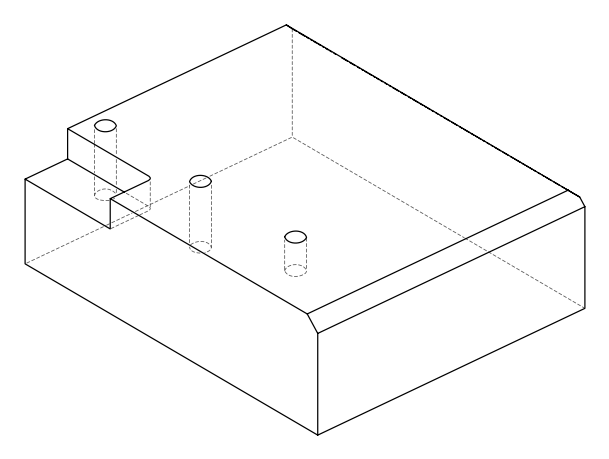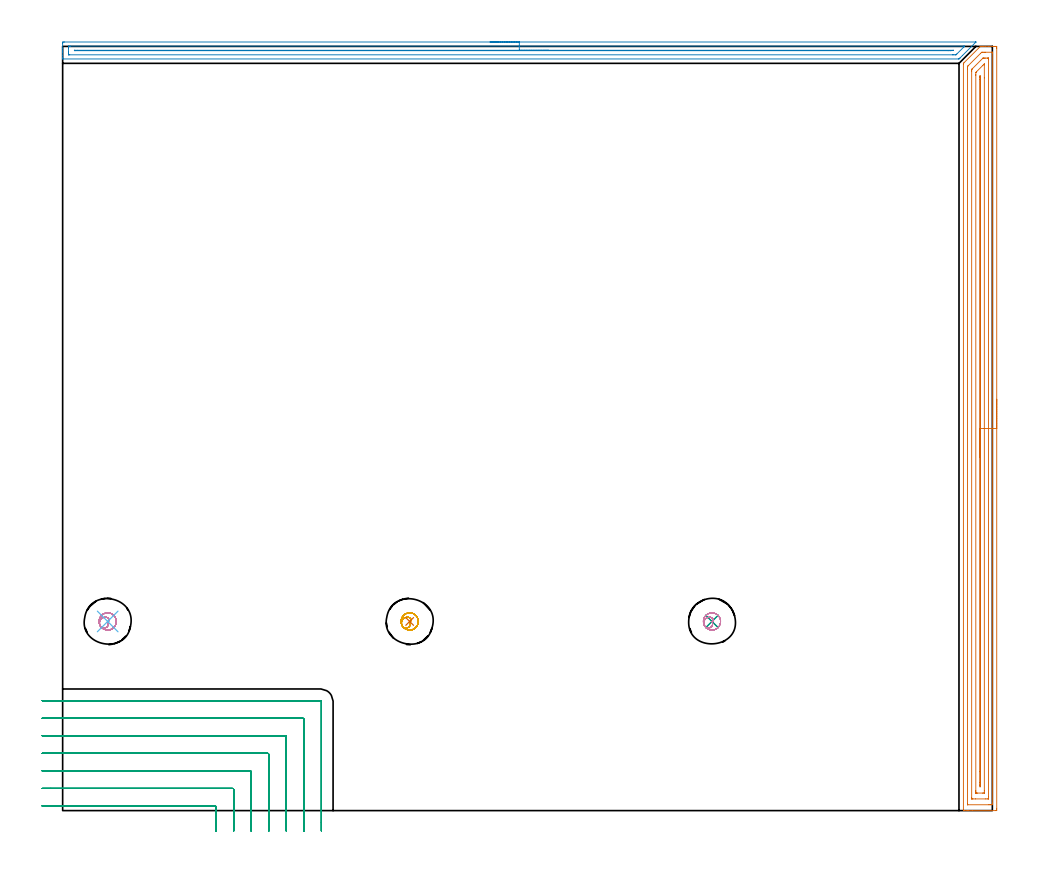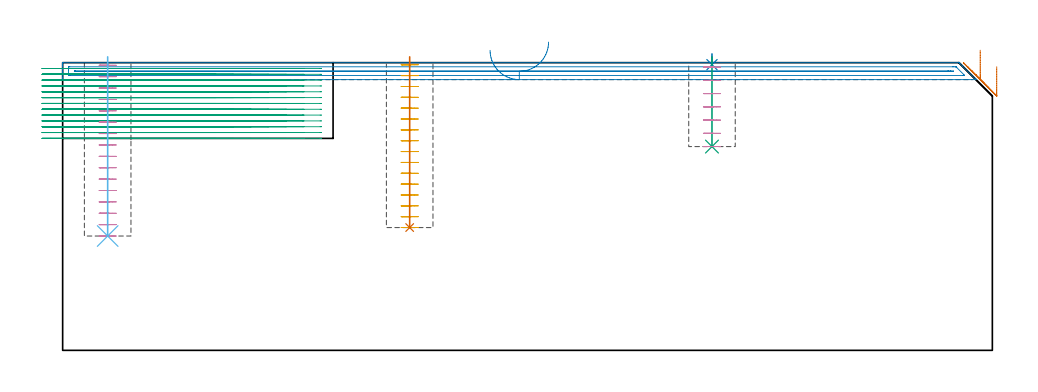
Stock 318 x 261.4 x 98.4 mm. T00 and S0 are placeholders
(PLAN: 10 operations, 6 tool changes, 44.7 min)
(1 AREA_MILL | FG_CHAMFER_SURFACE | UGT0205_001 | 10.55 min | 16991 mm3)
(2 AREA_MILL_1 | FG_CHAMFER_SURFACE_1 | UGT0205_001 | 7.57 min | 5192 mm3)
(3 MILL_CORNER_NOTCH_RECTANGULAR | CORNER_NOTCH_RECTANGULAR | NXT0201_009 | Follow Part, ap 2, ae 75% | 21.19 min | 99566 mm3)
(4 MILL_BLIND_HOLE_FROM_SOLID_MATERIAL | STEP1POCKET | NXT0201_010 | Spiral | 1.93 min | 11771 mm3)
(5 MILL_BLIND_HOLE_FROM_SOLID_MATERIAL_1 | STEP1POCKET_1 | NXT0201_010 | Spiral | 1.93 min | 11193 mm3)
(6 BORE_BLIND_HOLE | STEP1POCKET | UGT0332_074 | 0.25 min | 0 mm3)
(7 BORE_BLIND_HOLE_1 | STEP1POCKET_1 | UGT0332_074 | 0.24 min | 0 mm3)
(8 SPOT_DRILL | STEP1POCKET_2 | NXT0321_9005460120000 | 0.03 min | 4 mm3)
(9 DRILL_BLIND_HOLE_INTO_CENTER | STEP1POCKET_2 | NXT0301_128 | 0.12 min | 3114 mm3)
(10 MILL_ROUGH_BLIND_HOLE_CONTOUR | STEP1POCKET_2 | NXT0201_010 | Spiral | 0.85 min | 2580 mm3)
(TOOL UGT0205_001 | Chamfer Mill 20 x 3 x 45 deg. | D20 FL50 Z2)
(TOOL NXT0201_009 | ENDMILL 8mm [2P460-0800-NA 1630] | D8 FL26 Z6)
(TOOL NXT0201_010 | ENDMILL 10mm [2P460-1000-NA 1630] | D10 FL30 Z6)
(TOOL UGT0332_074 | 15.8 mm Rough Boring Bar | D15.8)
(TOOL NXT0321_9005460120000 | NC Spot Drill, 142deg, 12mm, Carbide, Uncoated | D12 PA142 FL30 Z2)
(TOOL NXT0301_128 | Carbide Drill 12mm [861.1-1200-036A1-GP GC34] | D12 PA150 FL37.4 Z2)
(OP 1 AREA_MILL)
G17 G21 G94 G90
T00 M6
G54
G17 G0 G90 X319.5 Y140.7 S1061 M3
G43 Z108.4 H0
Z97.
G94 G1 Y140.662 Z96.128 F250.
Y140.548 Z95.264
Y140.359 Z94.412
Y140.097 Z93.58
Y139.763 Z92.774
Y139.36 Z92.
Y138.892 Z91.264
Y138.36 Z90.572
Y137.771 Z89.929
Y137.128 Z89.34
Y136.436 Z88.809
Y135.7 Z88.34
Y134.926 Z87.937
Y134.12 Z87.603
Y133.288 Z87.341
Y132.437 Z87.152
Y131.572 Z87.038
Y130.7 Z87.
X319.499 Y0.627 Z87.001
X319.496 Y0.2 Z87.002
X319.492 Y0.01 Z87.006
X319.077 Y0. Z87.421
X311.162 Z95.333
X309.756 Z96.74
X309.403 Z97.092
X308.44 Z98.059
X308.268 Y0.002 Z98.224
X308.102 Y0.01 Z98.389
X308.1 Y0.18 Z98.4
Y255.409
X308.103 Y255.595 Z98.389
X308.256 Y255.756 Z98.244
X313.8 Y261.3 Z92.698
X313.892 Y261.39 Z92.603
X314.034 Y261.399 Z92.463
X314.208 Y261.4 Z92.287
X314.507 Z91.992
X314.852 Z91.648
X315.559 Z90.937
X316.792 Z89.705
X318.197 Z88.299
X318.814 Z87.682
X319.077 Y261.397 Z87.42
X319.491 Y261.39 Z87.005
X319.496 Y261.2 Z87.002
X319.499 Y260.773 Z87.001
X319.5 Y130.7 Z87.
X318.086 Z88.414
X318.085 Y2.529 Z88.415
X318.084 Y2.415 Z88.416
X318.079 Y2.034 Z88.421
X317.716 Y2.009 Z88.784
X317.318 Y2.004 Z89.182
X316.846 Y2. Z89.654
X309.6 Y2.001 Z96.9
X309.566 Y2.002 Z96.934
X309.53 Y2.006 Z96.97
X309.522 Y2.01 Z96.978
X309.519 Y2.016 Z96.981
X309.517 Y2.046 Z96.983
X309.514 Y2.301 Z96.986
Y2.415
Y253.621
X309.517 Y254.4 Z96.983
X309.519 Y254.515 Z96.981
X309.521 Y254.559 Z96.979
X309.56 Y254.602 Z96.94
X309.632 Y254.679 Z96.868
X309.741 Y254.79 Z96.759
X309.877 Y254.927 Z96.623
X313.936 Y258.985 Z92.564
X314.316 Y259.355 Z92.184
X314.375 Y259.39 Z92.125
X314.476 Y259.393 Z92.024
X314.679 Y259.397 Z91.821
X315.151 Y259.4 Z91.349
X315.559 Z90.941
X317.789 Z88.711
X318. Z88.5
X318.034 Y259.398 Z88.466
X318.07 Y259.394 Z88.43
X318.078 Y259.39 Z88.422
X318.081 Y259.384 Z88.419
X318.083 Y259.354 Z88.417
X318.085 Y259.099 Z88.415
X318.086 Y258.985 Z88.414
Y130.7
X316.672 Z89.828
X316.671 Y4.86 Z89.829
X316.67 Y4.203 Z89.83
X316.668 Y4.084 Z89.832
X316.665 Y4.027 Z89.835
X316.661 Y4.009 Z89.839
X316.633 Y4.005 Z89.867
X316.438 Y4.002 Z90.062
X315.758 Y4. Z90.742
X312.24 Z94.26
X311.361 Z95.139
X311.162 Y4.003 Z95.338
X310.963 Y4.008 Z95.537
X310.94 Y4.01 Z95.56
X310.935 Y4.022 Z95.565
X310.932 Y4.061 Z95.568
X310.929 Y4.124 Z95.571
Y4.203
X310.928 Y4.44 Z95.572
X310.929 Y252.964 Z95.571
X310.933 Y253.293 Z95.567
X310.936 Y253.456 Z95.565
X310.944 Y253.533 Z95.556
X311.023 Y253.621 Z95.477
X311.092 Y253.692 Z95.408
X311.162 Y253.763 Z95.338
X314.638 Y257.239 Z91.862
X314.679 Y257.278 Z91.821
X314.772 Y257.361 Z91.728
X314.809 Y257.39 Z91.691
X314.85 Y257.393 Z91.65
X315.019 Y257.397 Z91.481
X315.36 Y257.4 Z91.14
X315.559 Z90.941
X316.239 Z90.261
X316.438 Y257.398 Z90.062
X316.637 Y257.392 Z89.863
X316.66 Y257.39 Z89.84
X316.665 Y257.378 Z89.835
X316.668 Y257.339 Z89.832
X316.67 Y257.276 Z89.83
X316.671 Y257.197 Z89.829
Y256.96
X316.672 Y130.7 Z89.828
X315.257 Z91.243
Y6.885
X315.256 Y6.298 Z91.244
X315.253 Y6.102 Z91.247
X315.25 Y6.032 Z91.25
X315.245 Y6.009 Z91.255
X315.223 Y6.008 Z91.277
X315.114 Y6.004 Z91.386
X314.679 Y6. Z91.821
X312.921 Z93.579
X312.485 Y6.003 Z94.015
X312.379 Y6.007 Z94.121
X312.356 Y6.01 Z94.144
X312.349 Y6.02 Z94.151
X312.347 Y6.058 Z94.153
X312.345 Y6.144 Z94.155
X312.343 Y6.578 Z94.157
Y6.885
Y251.527
X312.344 Y251.834 Z94.156
X312.349 Y252.414 Z94.151
X312.351 Y252.491 Z94.149
X312.399 Y252.541 Z94.101
X312.577 Y252.728 Z93.923
X314.679 Y254.831 Z91.821
X314.967 Y255.117 Z91.533
X315.119 Y255.265 Z91.381
X315.222 Y255.361 Z91.278
X315.248 Y255.383 Z91.252
X315.251 Y255.34 Z91.249
X315.254 Y255.251 Z91.246
X315.256 Y255.113 Z91.244
X315.257 Y250.646 Z91.243
Y130.7
X313.843 Z92.657
Y9.567
X313.842 Y8.673 Z92.658
X313.841 Y8.631 Z92.659
X313.8 Y8.103 Z92.7
X313.76 Y8.673 Z92.74
X313.758 Y8.715 Z92.742
X313.757 Y9.567 Z92.743
Y13.324
Y250.046
X313.758 Y250.94 Z92.742
X313.76 Y250.98 Z92.74
X313.8 Y251.416 Z92.7
X313.84 Y250.94 Z92.66
X313.842 Y250.897 Z92.658
X313.843 Y250.046 Z92.657
Y130.7
Y129.828 Z92.695
Y128.964 Z92.809
Y128.112 Z92.998
Y127.28 Z93.26
Y126.474 Z93.594
Y125.7 Z93.997
Y124.964 Z94.465
Y124.272 Z94.996
Y123.629 Z95.586
Y123.04 Z96.229
Y122.509 Z96.921
Y122.04 Z97.657
Y121.637 Z98.431
Y121.303 Z99.237
Y121.041 Z100.069
Y120.852 Z100.92
Y120.738 Z101.785
Y120.7 Z102.657
G0 Z108.4
M5
M2
(OP 2 AREA_MILL_1)
G17 G21 G94 G90
T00 M6
G54
G17 G0 G90 X146.2 Y262.9 S1061 M3
G43 Z108.4 H0
Z102.6
G94 G1 X146.238 Z101.728 F250.
X146.352 Z100.864
X146.541 Z100.012
X146.803 Z99.18
X147.137 Z98.374
X147.54 Z97.6
X148.009 Z96.864
X148.54 Z96.172
X149.129 Z95.529
X149.772 Z94.94
X150.464 Z94.408
X151.2 Z93.94
X151.974 Z93.537
X152.78 Z93.203
X153.612 Z92.941
X154.464 Z92.752
X155.328 Z92.638
X156.2 Z92.6
X312.219 Y262.899 Z92.599
X312.293
X312.342 Y262.897 Z92.597
X312.365 Y262.894 Z92.598
X312.382 Y262.89 Z92.601
X312.33 Y262.827 Z92.666
X312.256 Y262.754 Z92.743
X312.219 Y262.717 Z92.78
X307.772 Y258.272 Z97.228
X306.891 Y257.39 Z98.108
X306.854 Y257.354 Z98.145
X306.681 Y257.182 Z98.315
X306.595 Y257.103 Z98.389
X306.407 Y257.1 Z98.4
X0.181
X0.01 Y257.103 Z98.388
X0.004 Y257.159 Z98.332
X0.001 Y257.217 Z98.275
X0. Y257.335 Z98.164
Y257.554 Z97.945
Y258.26 Z97.235
Y259.483 Z96.014
Y260. Z95.494
Y260.611 Z94.884
Y262.351 Z93.145
X0.004 Y262.61 Z92.887
X0.01 Y262.894 Z92.603
X0.332 Y262.898 Z92.601
X0.628 Y262.9 Z92.6
X156.2
Y261.486 Z94.014
X307.997 Y261.485 Z94.015
X308.195
X308.461 Y261.482 Z94.018
X308.506 Y261.479 Z94.021
X308.491 Y261.452 Z94.048
X308.306 Y261.26 Z94.24
X308.195 Y261.145 Z94.355
X305.851 Y258.801 Z96.699
X305.738 Y258.69 Z96.81
X305.645 Y258.601 Z96.899
X305.582 Y258.543 Z96.957
X305.548 Y258.521 Z96.979
X305.513 Y258.52 Z96.98
X305.25 Y258.516 Z96.984
X304.619 Y258.514 Z96.986
X304.358
X2.417 Y258.515 Z96.985
X2.154 Y258.516 Z96.984
X2.054 Y258.519 Z96.981
X2.011 Y258.521 Z96.979
X2.009 Y258.544 Z96.956
X2.002 Y258.663 Z96.837
X2.001 Y259.13 Z96.37
X2. Y259.535 Z95.965
Y260.87 Z94.63
Y261.275 Z94.225
X2.003 Y261.41 Z94.09
X2.007 Y261.459 Z94.041
X2.011 Y261.479 Z94.021
X2.022 Y261.481 Z94.019
X2.1 Y261.483 Z94.017
X2.417 Y261.485 Z94.015
X2.678 Y261.486 Z94.014
X156.2
Y260.072 Z95.428
X304.546 Y260.071 Z95.429
X304.579 Y260.07 Z95.43
X304.619 Y260.068 Z95.432
X304.638 Y260.066 Z95.434
X304.635 Y260.045 Z95.455
X304.619 Y260.02 Z95.48
X304.608 Y260.011 Z95.489
X304.589 Y260. Z95.5
X303.792 Y259.935 Z95.565
X303.725 Y259.932 Z95.568
X302.904 Y259.929 Z95.571
X302.831 Y259.928 Z95.572
X4.278 Y259.929 Z95.571
X4.205 Y259.93 Z95.57
X4.132 Y259.933 Z95.567
X4.01 Y259.94 Z95.56
X4.009 Y260. Z95.5
X4.01 Y260.048 Z95.452
X4.016 Y260.065 Z95.435
X4.058 Y260.067 Z95.433
X4.132 Y260.07 Z95.43
X4.205 Y260.071 Z95.429
X5.025 Y260.072 Z95.428
X156.2
X157.072 Z95.466
X157.937 Z95.58
X158.788 Z95.769
X159.62 Z96.032
X160.426 Z96.365
X161.2 Z96.768
X161.936 Z97.237
X162.628 Z97.768
X163.271 Z98.357
X163.86 Z99.001
X164.392 Z99.693
X164.86 Z100.428
X165.263 Z101.202
X165.597 Z102.008
X165.859 Z102.84
X166.048 Z103.692
X166.162 Z104.557
X166.2 Z105.428
G0 Z108.4
M5
M2
(OP 3 MILL_CORNER_NOTCH_RECTANGULAR)
G17 G21 G94 G90
T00 M6
G54
G17 G0 G90 X52.5 Y-7. S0 M3
G43 Z108.4 H1
Z96.408
G94 G1 Y-4. F250.
Y1.204 F500.
G3 X52.104 Y1.6 R0.4
G1 X-4.
X-7. F250.
G0 Z108.4
X58.5 Y-7.
Z96.408
G1 Y-4.
Y7.203 F500.
G3 X58.103 Y7.6 R0.4
G1 X-4.
X-7. F250.
G0 Z108.4
X64.5 Y-7.
Z96.408
G1 Y-4.
Y13.203 F500.
G3 X64.103 Y13.6 R0.4
G1 X-4.
X-7. F250.
G0 Z108.4
X70.5 Y-7.
Z96.408
G1 Y-4.
Y19.203 F500.
G3 X70.103 Y19.6 R0.4
G1 X-4.
X-7. F250.
G0 Z108.4
X76.5 Y-7.
Z96.408
G1 Y-4.
Y25.203 F500.
G3 X76.103 Y25.6 R0.4
G1 X-4.
X-7. F250.
G0 Z108.4
X82.5 Y-7.
Z96.408
G1 Y-4.
Y31.203 F500.
G3 X82.103 Y31.6 R0.4
G1 X-4.
X-7. F250.
G0 Z108.4
X88.5 Y-7.
Z96.408
G1 Y-4.
Y37.203 F500.
G3 X88.103 Y37.6 R0.4
G1 X-4.
X-7. F250.
G0 Z108.4
X52.5 Y-7.
Z94.415
G1 Y-4.
Y1.204 F500.
G3 X52.104 Y1.6 R0.4
G1 X-4.
X-7. F250.
G0 Z108.4
X58.5 Y-7.
Z94.415
G1 Y-4.
Y7.203 F500.
G3 X58.103 Y7.6 R0.4
G1 X-4.
X-7. F250.
G0 Z108.4
X64.5 Y-7.
Z94.415
G1 Y-4.
Y13.203 F500.
G3 X64.103 Y13.6 R0.4
G1 X-4.
X-7. F250.
G0 Z108.4
X70.5 Y-7.
Z94.415
G1 Y-4.
Y19.203 F500.
G3 X70.103 Y19.6 R0.4
G1 X-4.
X-7. F250.
G0 Z108.4
X76.5 Y-7.
Z94.415
G1 Y-4.
Y25.203 F500.
G3 X76.103 Y25.6 R0.4
G1 X-4.
X-7. F250.
G0 Z108.4
X82.5 Y-7.
Z94.415
G1 Y-4.
Y31.203 F500.
G3 X82.103 Y31.6 R0.4
G1 X-4.
X-7. F250.
G0 Z108.4
X88.5 Y-7.
Z94.415
G1 Y-4.
Y37.203 F500.
G3 X88.103 Y37.6 R0.4
G1 X-4.
X-7. F250.
G0 Z108.4
X52.5 Y-7.
Z92.423
G1 Y-4.
Y1.204 F500.
G3 X52.104 Y1.6 R0.4
G1 X-4.
X-7. F250.
G0 Z108.4
X58.5 Y-7.
Z92.423
G1 Y-4.
Y7.203 F500.
G3 X58.103 Y7.6 R0.4
G1 X-4.
X-7. F250.
G0 Z108.4
X64.5 Y-7.
Z92.423
G1 Y-4.
Y13.203 F500.
G3 X64.103 Y13.6 R0.4
G1 X-4.
X-7. F250.
G0 Z108.4
X70.5 Y-7.
Z92.423
G1 Y-4.
Y19.203 F500.
G3 X70.103 Y19.6 R0.4
G1 X-4.
X-7. F250.
G0 Z108.4
X76.5 Y-7.
Z92.423
G1 Y-4.
Y25.203 F500.
G3 X76.103 Y25.6 R0.4
G1 X-4.
X-7. F250.
G0 Z108.4
X82.5 Y-7.
Z92.423
G1 Y-4.
Y31.203 F500.
G3 X82.103 Y31.6 R0.4
G1 X-4.
X-7. F250.
G0 Z108.4
X88.5 Y-7.
Z92.423
G1 Y-4.
Y37.203 F500.
G3 X88.103 Y37.6 R0.4
G1 X-4.
X-7. F250.
G0 Z108.4
X52.5 Y-7.
Z90.431
G1 Y-4.
Y1.204 F500.
G3 X52.104 Y1.6 R0.4
G1 X-4.
X-7. F250.
G0 Z108.4
X58.5 Y-7.
Z90.431
G1 Y-4.
Y7.203 F500.
G3 X58.103 Y7.6 R0.4
G1 X-4.
X-7. F250.
G0 Z108.4
X64.5 Y-7.
Z90.431
G1 Y-4.
Y13.203 F500.
G3 X64.103 Y13.6 R0.4
G1 X-4.
X-7. F250.
G0 Z108.4
X70.5 Y-7.
Z90.431
G1 Y-4.
Y19.203 F500.
G3 X70.103 Y19.6 R0.4
G1 X-4.
X-7. F250.
G0 Z108.4
X76.5 Y-7.
Z90.431
G1 Y-4.
Y25.203 F500.
G3 X76.103 Y25.6 R0.4
G1 X-4.
X-7. F250.
G0 Z108.4
X82.5 Y-7.
Z90.431
G1 Y-4.
Y31.203 F500.
G3 X82.103 Y31.6 R0.4
G1 X-4.
X-7. F250.
G0 Z108.4
X88.5 Y-7.
Z90.431
G1 Y-4.
Y37.203 F500.
G3 X88.103 Y37.6 R0.4
G1 X-4.
X-7. F250.
G0 Z108.4
X52.5 Y-7.
Z88.438
G1 Y-4.
Y1.204 F500.
G3 X52.104 Y1.6 R0.4
G1 X-4.
X-7. F250.
G0 Z108.4
X58.5 Y-7.
Z88.438
G1 Y-4.
Y7.203 F500.
G3 X58.103 Y7.6 R0.4
G1 X-4.
X-7. F250.
G0 Z108.4
X64.5 Y-7.
Z88.438
G1 Y-4.
Y13.203 F500.
G3 X64.103 Y13.6 R0.4
G1 X-4.
X-7. F250.
G0 Z108.4
X70.5 Y-7.
Z88.438
G1 Y-4.
Y19.203 F500.
G3 X70.103 Y19.6 R0.4
G1 X-4.
X-7. F250.
G0 Z108.4
X76.5 Y-7.
Z88.438
G1 Y-4.
Y25.203 F500.
G3 X76.103 Y25.6 R0.4
G1 X-4.
X-7. F250.
G0 Z108.4
X82.5 Y-7.
Z88.438
G1 Y-4.
Y31.203 F500.
G3 X82.103 Y31.6 R0.4
G1 X-4.
X-7. F250.
G0 Z108.4
X88.5 Y-7.
Z88.438
G1 Y-4.
Y37.203 F500.
G3 X88.103 Y37.6 R0.4
G1 X-4.
X-7. F250.
G0 Z108.4
X52.5 Y-7.
Z86.446
G1 Y-4.
Y1.204 F500.
G3 X52.104 Y1.6 R0.4
G1 X-4.
X-7. F250.
G0 Z108.4
X58.5 Y-7.
Z86.446
G1 Y-4.
Y7.203 F500.
G3 X58.103 Y7.6 R0.4
G1 X-4.
X-7. F250.
G0 Z108.4
X64.5 Y-7.
Z86.446
G1 Y-4.
Y13.203 F500.
G3 X64.103 Y13.6 R0.4
G1 X-4.
X-7. F250.
G0 Z108.4
X70.5 Y-7.
Z86.446
G1 Y-4.
Y19.203 F500.
G3 X70.103 Y19.6 R0.4
G1 X-4.
X-7. F250.
G0 Z108.4
X76.5 Y-7.
Z86.446
G1 Y-4.
Y25.203 F500.
G3 X76.103 Y25.6 R0.4
G1 X-4.
X-7. F250.
G0 Z108.4
X82.5 Y-7.
Z86.446
G1 Y-4.
Y31.203 F500.
G3 X82.103 Y31.6 R0.4
G1 X-4.
X-7. F250.
G0 Z108.4
X88.5 Y-7.
Z86.446
G1 Y-4.
Y37.203 F500.
G3 X88.103 Y37.6 R0.4
G1 X-4.
X-7. F250.
G0 Z108.4
X52.5 Y-7.
Z84.454
G1 Y-4.
Y1.204 F500.
G3 X52.104 Y1.6 R0.4
G1 X-4.
X-7. F250.
G0 Z108.4
X58.5 Y-7.
Z84.454
G1 Y-4.
Y7.203 F500.
G3 X58.103 Y7.6 R0.4
G1 X-4.
X-7. F250.
G0 Z108.4
X64.5 Y-7.
Z84.454
G1 Y-4.
Y13.203 F500.
G3 X64.103 Y13.6 R0.4
G1 X-4.
X-7. F250.
G0 Z108.4
X70.5 Y-7.
Z84.454
G1 Y-4.
Y19.203 F500.
G3 X70.103 Y19.6 R0.4
G1 X-4.
X-7. F250.
G0 Z108.4
X76.5 Y-7.
Z84.454
G1 Y-4.
Y25.203 F500.
G3 X76.103 Y25.6 R0.4
G1 X-4.
X-7. F250.
G0 Z108.4
X82.5 Y-7.
Z84.454
G1 Y-4.
Y31.203 F500.
G3 X82.103 Y31.6 R0.4
G1 X-4.
X-7. F250.
G0 Z108.4
X88.5 Y-7.
Z84.454
G1 Y-4.
Y37.203 F500.
G3 X88.103 Y37.6 R0.4
G1 X-4.
X-7. F250.
G0 Z108.4
X52.5 Y-7.
Z82.461
G1 Y-4.
Y1.204 F500.
G3 X52.104 Y1.6 R0.4
G1 X-4.
X-7. F250.
G0 Z108.4
X58.5 Y-7.
Z82.461
G1 Y-4.
Y7.203 F500.
G3 X58.103 Y7.6 R0.4
G1 X-4.
X-7. F250.
G0 Z108.4
X64.5 Y-7.
Z82.461
G1 Y-4.
Y13.203 F500.
G3 X64.103 Y13.6 R0.4
G1 X-4.
X-7. F250.
G0 Z108.4
X70.5 Y-7.
Z82.461
G1 Y-4.
Y19.203 F500.
G3 X70.103 Y19.6 R0.4
G1 X-4.
X-7. F250.
G0 Z108.4
X76.5 Y-7.
Z82.461
G1 Y-4.
Y25.203 F500.
G3 X76.103 Y25.6 R0.4
G1 X-4.
X-7. F250.
G0 Z108.4
X82.5 Y-7.
Z82.461
G1 Y-4.
Y31.203 F500.
G3 X82.103 Y31.6 R0.4
G1 X-4.
X-7. F250.
G0 Z108.4
X88.5 Y-7.
Z82.461
G1 Y-4.
Y37.203 F500.
G3 X88.103 Y37.6 R0.4
G1 X-4.
X-7. F250.
G0 Z108.4
X52.5 Y-7.
Z80.469
G1 Y-4.
Y1.204 F500.
G3 X52.104 Y1.6 R0.4
G1 X-4.
X-7. F250.
G0 Z108.4
X58.5 Y-7.
Z80.469
G1 Y-4.
Y7.203 F500.
G3 X58.103 Y7.6 R0.4
G1 X-4.
X-7. F250.
G0 Z108.4
X64.5 Y-7.
Z80.469
G1 Y-4.
Y13.203 F500.
G3 X64.103 Y13.6 R0.4
G1 X-4.
X-7. F250.
G0 Z108.4
X70.5 Y-7.
Z80.469
G1 Y-4.
Y19.203 F500.
G3 X70.103 Y19.6 R0.4
G1 X-4.
X-7. F250.
G0 Z108.4
X76.5 Y-7.
Z80.469
G1 Y-4.
Y25.203 F500.
G3 X76.103 Y25.6 R0.4
G1 X-4.
X-7. F250.
G0 Z108.4
X82.5 Y-7.
Z80.469
G1 Y-4.
Y31.203 F500.
G3 X82.103 Y31.6 R0.4
G1 X-4.
X-7. F250.
G0 Z108.4
X88.5 Y-7.
Z80.469
G1 Y-4.
Y37.203 F500.
G3 X88.103 Y37.6 R0.4
G1 X-4.
X-7. F250.
G0 Z108.4
X52.5 Y-7.
Z78.477
G1 Y-4.
Y1.204 F500.
G3 X52.104 Y1.6 R0.4
G1 X-4.
X-7. F250.
G0 Z108.4
X58.5 Y-7.
Z78.477
G1 Y-4.
Y7.203 F500.
G3 X58.103 Y7.6 R0.4
G1 X-4.
X-7. F250.
G0 Z108.4
X64.5 Y-7.
Z78.477
G1 Y-4.
Y13.203 F500.
G3 X64.103 Y13.6 R0.4
G1 X-4.
X-7. F250.
G0 Z108.4
X70.5 Y-7.
Z78.477
G1 Y-4.
Y19.203 F500.
G3 X70.103 Y19.6 R0.4
G1 X-4.
X-7. F250.
G0 Z108.4
X76.5 Y-7.
Z78.477
G1 Y-4.
Y25.203 F500.
G3 X76.103 Y25.6 R0.4
G1 X-4.
X-7. F250.
G0 Z108.4
X82.5 Y-7.
Z78.477
G1 Y-4.
Y31.203 F500.
G3 X82.103 Y31.6 R0.4
G1 X-4.
X-7. F250.
G0 Z108.4
X88.5 Y-7.
Z78.477
G1 Y-4.
Y37.203 F500.
G3 X88.103 Y37.6 R0.4
G1 X-4.
X-7. F250.
G0 Z108.4
X52.5 Y-7.
Z76.485
G1 Y-4.
Y1.204 F500.
G3 X52.104 Y1.6 R0.4
G1 X-4.
X-7. F250.
G0 Z108.4
X58.5 Y-7.
Z76.485
G1 Y-4.
Y7.203 F500.
G3 X58.103 Y7.6 R0.4
G1 X-4.
X-7. F250.
G0 Z108.4
X64.5 Y-7.
Z76.485
G1 Y-4.
Y13.203 F500.
G3 X64.103 Y13.6 R0.4
G1 X-4.
X-7. F250.
G0 Z108.4
X70.5 Y-7.
Z76.485
G1 Y-4.
Y19.203 F500.
G3 X70.103 Y19.6 R0.4
G1 X-4.
X-7. F250.
G0 Z108.4
X76.5 Y-7.
Z76.485
G1 Y-4.
Y25.203 F500.
G3 X76.103 Y25.6 R0.4
G1 X-4.
X-7. F250.
G0 Z108.4
X82.5 Y-7.
Z76.485
G1 Y-4.
Y31.203 F500.
G3 X82.103 Y31.6 R0.4
G1 X-4.
X-7. F250.
G0 Z108.4
X88.5 Y-7.
Z76.485
G1 Y-4.
Y37.203 F500.
G3 X88.103 Y37.6 R0.4
G1 X-4.
X-7. F250.
G0 Z108.4
X52.5 Y-7.
Z74.492
G1 Y-4.
Y1.204 F500.
G3 X52.104 Y1.6 R0.4
G1 X-4.
X-7. F250.
G0 Z108.4
X58.5 Y-7.
Z74.492
G1 Y-4.
Y7.203 F500.
G3 X58.103 Y7.6 R0.4
G1 X-4.
X-7. F250.
G0 Z108.4
X64.5 Y-7.
Z74.492
G1 Y-4.
Y13.203 F500.
G3 X64.103 Y13.6 R0.4
G1 X-4.
X-7. F250.
G0 Z108.4
X70.5 Y-7.
Z74.492
G1 Y-4.
Y19.203 F500.
G3 X70.103 Y19.6 R0.4
G1 X-4.
X-7. F250.
G0 Z108.4
X76.5 Y-7.
Z74.492
G1 Y-4.
Y25.203 F500.
G3 X76.103 Y25.6 R0.4
G1 X-4.
X-7. F250.
G0 Z108.4
X82.5 Y-7.
Z74.492
G1 Y-4.
Y31.203 F500.
G3 X82.103 Y31.6 R0.4
G1 X-4.
X-7. F250.
G0 Z108.4
X88.5 Y-7.
Z74.492
G1 Y-4.
Y37.203 F500.
G3 X88.103 Y37.6 R0.4
G1 X-4.
X-7. F250.
G0 Z108.4
X52.5 Y-7.
Z72.5
G1 Y-4.
Y1.204 F500.
G3 X52.104 Y1.6 R0.4
G1 X-4.
X-7. F250.
G0 Z108.4
X58.5 Y-7.
Z72.5
G1 Y-4.
Y7.203 F500.
G3 X58.103 Y7.6 R0.4
G1 X-4.
X-7. F250.
G0 Z108.4
X64.5 Y-7.
Z72.5
G1 Y-4.
Y13.203 F500.
G3 X64.103 Y13.6 R0.4
G1 X-4.
X-7. F250.
G0 Z108.4
X70.5 Y-7.
Z72.5
G1 Y-4.
Y19.203 F500.
G3 X70.103 Y19.6 R0.4
G1 X-4.
X-7. F250.
G0 Z108.4
X76.5 Y-7.
Z72.5
G1 Y-4.
Y25.203 F500.
G3 X76.103 Y25.6 R0.4
G1 X-4.
X-7. F250.
G0 Z108.4
X82.5 Y-7.
Z72.5
G1 Y-4.
Y31.203 F500.
G3 X82.103 Y31.6 R0.4
G1 X-4.
X-7. F250.
G0 Z108.4
X88.5 Y-7.
Z72.5
G1 Y-4.
Y37.203 F500.
G3 X88.103 Y37.6 R0.4
G1 X-4.
X-7. F250.
G0 Z108.4
M5
M2
(OP 4 MILL_BLIND_HOLE_FROM_SOLID_MATERIAL)
G17 G21 G94 G90
T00 M6
G54
G17 G0 G90 X15.4 Y64.7 S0 M3
G43 Z108.4 H1
Z97.506
G94 G3 X15.856 Y65.308 R0.475 F250.
X14.988 Y66.116 R1.157
X12.954 Y65.313 R1.971
X12.909 Y63.119 R1.984
X16.981 Y62.209 R2.95
X12.909 Y63.119 R-2.95
X14.945 Y62.664 R1.475
X15.4 Y64.7 R1.475
G0 Z93.613
G3 X15.856 Y65.308 R0.475
X14.988 Y66.116 R1.157
X12.954 Y65.313 R1.971
X12.909 Y63.119 R1.984
X16.981 Y62.209 R2.95
X12.909 Y63.119 R-2.95
X14.945 Y62.664 R1.475
X15.4 Y64.7 R1.475
G0 Z89.719
G3 X15.856 Y65.308 R0.475
X14.988 Y66.116 R1.157
X12.954 Y65.313 R1.971
X12.909 Y63.119 R1.984
X16.981 Y62.209 R2.95
X12.909 Y63.119 R-2.95
X14.945 Y62.664 R1.475
X15.4 Y64.7 R1.475
G0 Z85.825
G3 X15.856 Y65.308 R0.475
X14.988 Y66.116 R1.157
X12.954 Y65.313 R1.971
X12.909 Y63.119 R1.984
X16.981 Y62.209 R2.95
X12.909 Y63.119 R-2.95
X14.945 Y62.664 R1.475
X15.4 Y64.7 R1.475
G0 Z81.931
G3 X15.856 Y65.308 R0.475
X14.988 Y66.116 R1.157
X12.954 Y65.313 R1.971
X12.909 Y63.119 R1.984
X16.981 Y62.209 R2.95
X12.909 Y63.119 R-2.95
X14.945 Y62.664 R1.475
X15.4 Y64.7 R1.475
G0 Z78.038
G3 X15.856 Y65.308 R0.475
X14.988 Y66.116 R1.157
X12.954 Y65.313 R1.971
X12.909 Y63.119 R1.984
X16.981 Y62.209 R2.95
X12.909 Y63.119 R-2.95
X14.945 Y62.664 R1.475
X15.4 Y64.7 R1.475
G0 Z74.144
G3 X15.856 Y65.308 R0.475
X14.988 Y66.116 R1.157
X12.954 Y65.313 R1.971
X12.909 Y63.119 R1.984
X16.981 Y62.209 R2.95
X12.909 Y63.119 R-2.95
X14.945 Y62.664 R1.475
X15.4 Y64.7 R1.475
G0 Z70.25
G3 X15.856 Y65.308 R0.475
X14.988 Y66.116 R1.157
X12.954 Y65.313 R1.971
X12.909 Y63.119 R1.984
X16.981 Y62.209 R2.95
X12.909 Y63.119 R-2.95
X14.945 Y62.664 R1.475
X15.4 Y64.7 R1.475
G0 Z66.356
G3 X15.856 Y65.308 R0.475
X14.988 Y66.116 R1.157
X12.954 Y65.313 R1.971
X12.909 Y63.119 R1.984
X16.981 Y62.209 R2.95
X12.909 Y63.119 R-2.95
X14.945 Y62.664 R1.475
X15.4 Y64.7 R1.475
G0 Z62.463
G3 X15.856 Y65.308 R0.475
X14.988 Y66.116 R1.157
X12.954 Y65.313 R1.971
X12.909 Y63.119 R1.984
X16.981 Y62.209 R2.95
X12.909 Y63.119 R-2.95
X14.945 Y62.664 R1.475
X15.4 Y64.7 R1.475
G0 Z58.569
G3 X15.856 Y65.308 R0.475
X14.988 Y66.116 R1.157
X12.954 Y65.313 R1.971
X12.909 Y63.119 R1.984
X16.981 Y62.209 R2.95
X12.909 Y63.119 R-2.95
X14.945 Y62.664 R1.475
X15.4 Y64.7 R1.475
G0 Z54.675
G3 X15.856 Y65.308 R0.475
X14.988 Y66.116 R1.157
X12.954 Y65.313 R1.971
X12.909 Y63.119 R1.984
X16.981 Y62.209 R2.95
X12.909 Y63.119 R-2.95
X14.945 Y62.664 R1.475
X15.4 Y64.7 R1.475
G0 Z50.781
G3 X15.856 Y65.308 R0.475
X14.988 Y66.116 R1.157
X12.954 Y65.313 R1.971
X12.909 Y63.119 R1.984
X16.981 Y62.209 R2.95
X12.909 Y63.119 R-2.95
X14.945 Y62.664 R1.475
X15.4 Y64.7 R1.475
G0 Z46.888
G3 X15.856 Y65.308 R0.475
X14.988 Y66.116 R1.157
X12.954 Y65.313 R1.971
X12.909 Y63.119 R1.984
X16.981 Y62.209 R2.95
X12.909 Y63.119 R-2.95
X14.945 Y62.664 R1.475
X15.4 Y64.7 R1.475
G0 Z42.994
G3 X15.856 Y65.308 R0.475
X14.988 Y66.116 R1.157
X12.954 Y65.313 R1.971
X12.909 Y63.119 R1.984
X16.981 Y62.209 R2.95
X12.909 Y63.119 R-2.95
X14.945 Y62.664 R1.475
X15.4 Y64.7 R1.475
G0 Z39.1
G3 X15.856 Y65.308 R0.475
X14.988 Y66.116 R1.157
X12.954 Y65.313 R1.971
X12.909 Y63.119 R1.984
X16.981 Y62.209 R2.95
X12.909 Y63.119 R-2.95
X14.945 Y62.664 R1.475
X15.4 Y64.7 R1.475
G0 Z108.4
M5
M2
(OP 5 MILL_BLIND_HOLE_FROM_SOLID_MATERIAL_1)
G17 G21 G94 G90
T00 M6
G54
G17 G0 G90 X118.7 Y64.7 S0 M3
G43 Z108.4 H1
Z97.688
G94 G3 X119.156 Y65.308 R0.475 F250.
X118.288 Y66.116 R1.157
X116.254 Y65.313 R1.971
X116.209 Y63.119 R1.984
X120.281 Y62.209 R2.95
X116.209 Y63.119 R-2.95
X118.245 Y62.664 R1.475
X118.7 Y64.7 R1.475
G0 Z93.975
G3 X119.156 Y65.308 R0.475
X118.288 Y66.116 R1.157
X116.254 Y65.313 R1.971
X116.209 Y63.119 R1.984
X120.281 Y62.209 R2.95
X116.209 Y63.119 R-2.95
X118.245 Y62.664 R1.475
X118.7 Y64.7 R1.475
G0 Z90.263
G3 X119.156 Y65.308 R0.475
X118.288 Y66.116 R1.157
X116.254 Y65.313 R1.971
X116.209 Y63.119 R1.984
X120.281 Y62.209 R2.95
X116.209 Y63.119 R-2.95
X118.245 Y62.664 R1.475
X118.7 Y64.7 R1.475
G0 Z86.55
G3 X119.156 Y65.308 R0.475
X118.288 Y66.116 R1.157
X116.254 Y65.313 R1.971
X116.209 Y63.119 R1.984
X120.281 Y62.209 R2.95
X116.209 Y63.119 R-2.95
X118.245 Y62.664 R1.475
X118.7 Y64.7 R1.475
G0 Z82.838
G3 X119.156 Y65.308 R0.475
X118.288 Y66.116 R1.157
X116.254 Y65.313 R1.971
X116.209 Y63.119 R1.984
X120.281 Y62.209 R2.95
X116.209 Y63.119 R-2.95
X118.245 Y62.664 R1.475
X118.7 Y64.7 R1.475
G0 Z79.125
G3 X119.156 Y65.308 R0.475
X118.288 Y66.116 R1.157
X116.254 Y65.313 R1.971
X116.209 Y63.119 R1.984
X120.281 Y62.209 R2.95
X116.209 Y63.119 R-2.95
X118.245 Y62.664 R1.475
X118.7 Y64.7 R1.475
G0 Z75.413
G3 X119.156 Y65.308 R0.475
X118.288 Y66.116 R1.157
X116.254 Y65.313 R1.971
X116.209 Y63.119 R1.984
X120.281 Y62.209 R2.95
X116.209 Y63.119 R-2.95
X118.245 Y62.664 R1.475
X118.7 Y64.7 R1.475
G0 Z71.7
G3 X119.156 Y65.308 R0.475
X118.288 Y66.116 R1.157
X116.254 Y65.313 R1.971
X116.209 Y63.119 R1.984
X120.281 Y62.209 R2.95
X116.209 Y63.119 R-2.95
X118.245 Y62.664 R1.475
X118.7 Y64.7 R1.475
G0 Z67.988
G3 X119.156 Y65.308 R0.475
X118.288 Y66.116 R1.157
X116.254 Y65.313 R1.971
X116.209 Y63.119 R1.984
X120.281 Y62.209 R2.95
X116.209 Y63.119 R-2.95
X118.245 Y62.664 R1.475
X118.7 Y64.7 R1.475
G0 Z64.275
G3 X119.156 Y65.308 R0.475
X118.288 Y66.116 R1.157
X116.254 Y65.313 R1.971
X116.209 Y63.119 R1.984
X120.281 Y62.209 R2.95
X116.209 Y63.119 R-2.95
X118.245 Y62.664 R1.475
X118.7 Y64.7 R1.475
G0 Z60.563
G3 X119.156 Y65.308 R0.475
X118.288 Y66.116 R1.157
X116.254 Y65.313 R1.971
X116.209 Y63.119 R1.984
X120.281 Y62.209 R2.95
X116.209 Y63.119 R-2.95
X118.245 Y62.664 R1.475
X118.7 Y64.7 R1.475
G0 Z56.85
G3 X119.156 Y65.308 R0.475
X118.288 Y66.116 R1.157
X116.254 Y65.313 R1.971
X116.209 Y63.119 R1.984
X120.281 Y62.209 R2.95
X116.209 Y63.119 R-2.95
X118.245 Y62.664 R1.475
X118.7 Y64.7 R1.475
G0 Z53.138
G3 X119.156 Y65.308 R0.475
X118.288 Y66.116 R1.157
X116.254 Y65.313 R1.971
X116.209 Y63.119 R1.984
X120.281 Y62.209 R2.95
X116.209 Y63.119 R-2.95
X118.245 Y62.664 R1.475
X118.7 Y64.7 R1.475
G0 Z49.425
G3 X119.156 Y65.308 R0.475
X118.288 Y66.116 R1.157
X116.254 Y65.313 R1.971
X116.209 Y63.119 R1.984
X120.281 Y62.209 R2.95
X116.209 Y63.119 R-2.95
X118.245 Y62.664 R1.475
X118.7 Y64.7 R1.475
G0 Z45.713
G3 X119.156 Y65.308 R0.475
X118.288 Y66.116 R1.157
X116.254 Y65.313 R1.971
X116.209 Y63.119 R1.984
X120.281 Y62.209 R2.95
X116.209 Y63.119 R-2.95
X118.245 Y62.664 R1.475
X118.7 Y64.7 R1.475
G0 Z42.
G3 X119.156 Y65.308 R0.475
X118.288 Y66.116 R1.157
X116.254 Y65.313 R1.971
X116.209 Y63.119 R1.984
X120.281 Y62.209 R2.95
X116.209 Y63.119 R-2.95
X118.245 Y62.664 R1.475
X118.7 Y64.7 R1.475
G0 Z108.4
M5
M2
(OP 6 BORE_BLIND_HOLE)
G17 G21 G94 G90
T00 M6
G54
G17 G0 G90 X15.4 Y64.7 S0 M3
G43 Z108.4 H0
G94 G85 G98 Z39.1 F250. R100.4
G80
M5
M2
(OP 7 BORE_BLIND_HOLE_1)
G17 G21 G94 G90
T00 M6
G54
G17 G0 G90 X118.7 Y64.7 S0 M3
G43 Z108.4 H0
G94 G85 G98 Z42. F250. R100.4
G80
M5
M2
(OP 8 SPOT_DRILL)
G17 G21 G94 G90
T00 M6
G54
G17 G0 G90 X222.1 Y64.7 S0 M3
G43 Z108.4 H0
G94 G81 G98 Z97.716 F250. R101.4
G80
M5
M2
(OP 9 DRILL_BLIND_HOLE_INTO_CENTER)
G17 G21 G94 G90
T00 M6
G54
G17 G0 G90 X222.1 Y64.7 S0 M3
G43 Z108.4 H1
G94 G81 G98 Z69.7 F250. R100.4
G80
M5
M2
(OP 10 MILL_ROUGH_BLIND_HOLE_CONTOUR)
G17 G21 G94 G90
T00 M6
G54
G17 G0 G90 X222.1 Y64.7 S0 M3
G43 Z108.4 H1
Z96.871
G94 G3 X222.556 Y65.308 R0.475 F250.
X221.688 Y66.116 R1.157
X219.654 Y65.313 R1.971
X219.609 Y63.119 R1.984
X223.681 Y62.209 R2.95
X219.609 Y63.119 R-2.95
X221.645 Y62.664 R1.475
X222.1 Y64.7 R1.475
G0 Z92.343
G3 X222.556 Y65.308 R0.475
X221.688 Y66.116 R1.157
X219.654 Y65.313 R1.971
X219.609 Y63.119 R1.984
X223.681 Y62.209 R2.95
X219.609 Y63.119 R-2.95
X221.645 Y62.664 R1.475
X222.1 Y64.7 R1.475
G0 Z87.814
G3 X222.556 Y65.308 R0.475
X221.688 Y66.116 R1.157
X219.654 Y65.313 R1.971
X219.609 Y63.119 R1.984
X223.681 Y62.209 R2.95
X219.609 Y63.119 R-2.95
X221.645 Y62.664 R1.475
X222.1 Y64.7 R1.475
G0 Z83.286
G3 X222.556 Y65.308 R0.475
X221.688 Y66.116 R1.157
X219.654 Y65.313 R1.971
X219.609 Y63.119 R1.984
X223.681 Y62.209 R2.95
X219.609 Y63.119 R-2.95
X221.645 Y62.664 R1.475
X222.1 Y64.7 R1.475
G0 Z78.757
G3 X222.556 Y65.308 R0.475
X221.688 Y66.116 R1.157
X219.654 Y65.313 R1.971
X219.609 Y63.119 R1.984
X223.681 Y62.209 R2.95
X219.609 Y63.119 R-2.95
X221.645 Y62.664 R1.475
X222.1 Y64.7 R1.475
G0 Z74.229
G3 X222.556 Y65.308 R0.475
X221.688 Y66.116 R1.157
X219.654 Y65.313 R1.971
X219.609 Y63.119 R1.984
X223.681 Y62.209 R2.95
X219.609 Y63.119 R-2.95
X221.645 Y62.664 R1.475
X222.1 Y64.7 R1.475
G0 Z69.7
G3 X222.556 Y65.308 R0.475
X221.688 Y66.116 R1.157
X219.654 Y65.313 R1.971
X219.609 Y63.119 R1.984
X223.681 Y62.209 R2.95
X219.609 Y63.119 R-2.95
X221.645 Y62.664 R1.475
X222.1 Y64.7 R1.475
G0 Z108.4
M5
M2
